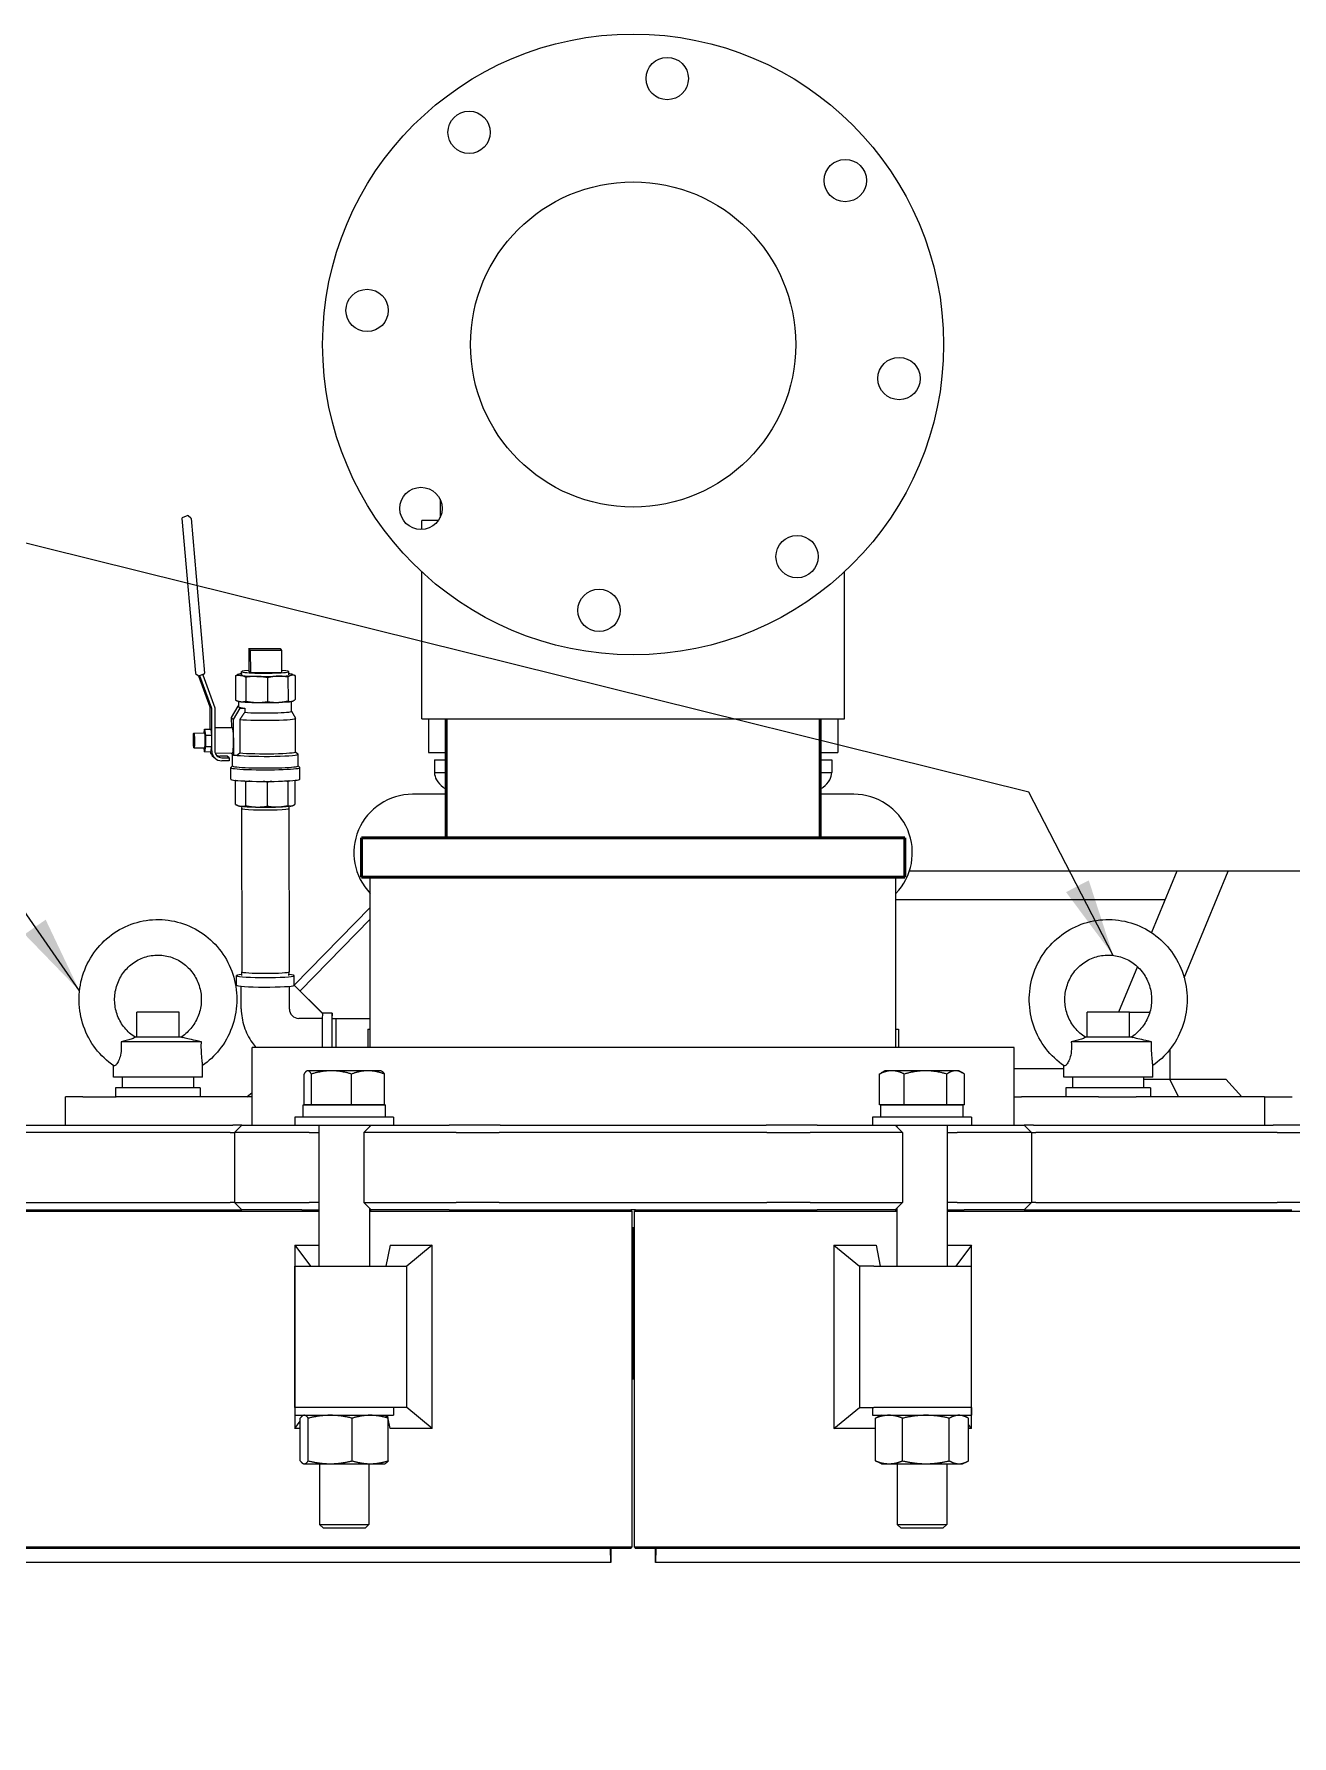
# Model space of a CAD drawing. Header units: inches. Extents: x 17 to 469, y 7 to 301.
# Drawn here: x 227.66 to 249.94, y 112.44 to 142.59 of the extents above; entities that cross this region are included whole.
import ezdxf

# ---------------------------------------------------------------- set-up
doc = ezdxf.new("R2010")
doc.units = ezdxf.units.IN
doc.header["$LTSCALE"] = 14
doc.header["$MEASUREMENT"] = 0
doc.layers.add('Symbol (ANSI)', color=7, linetype='Continuous', lineweight=25)
doc.layers.add('Visible (ANSI)', color=7, linetype='Continuous', lineweight=50)
doc.styles.add('MEMCOR Medium', font='arial.ttf')
doc.dimstyles.new('Default (ANSI)$7', dxfattribs={"dimscale": 14, "dimtxt": 0.15, "dimasz": 0.098425, "dimexe": 0.125, "dimexo": 0.0625, "dimgap": 0.031496, "dimtad": 0, "dimtih": 1, "dimtoh": 1, "dimdec": 4, "dimrnd": 1e-08, "dimzin": 3, "dimdsep": 46, "dimlunit": 5, "dimtxsty": 'MEMCOR Medium', "dimcen": 0.09, "dimdle": 0.393701, "dimclrd": 256, "dimclre": 256, "dimclrt": 256, "dimadec": 0, "dimazin": 1, "dimtfac": 0.8, "dimtofl": 0, "dimtmove": 0, "dimatfit": 3, "dimfxl": 1, "dimfrac": 1, "dimtolj": 1, "dimtzin": 4, "dimlwd": -1, "dimlwe": -1, "dimarcsym": 0})

msp = doc.modelspace()

# ---------------------------------------------------------------- linework, layer by layer
at = {"layer": 'Visible (ANSI)', "linetype": 'Continuous', "lineweight": 18}
for p, q in [((234.851274, 134.348506), (234.851274, 134.022962)), ((230.279626, 134.005547), (230.520695, 131.265986)), ((230.37479, 134.05716), (230.293179, 134.026959)), ((230.395136, 134.053838), (230.432932, 134.023389)), ((230.440633, 134.008959), (230.681702, 131.269399)), ((234.821889, 133.972461), (234.527274, 133.972461)), ((234.527274, 133.810989), (234.527274, 133.972461)), ((234.527274, 130.460461), (234.527274, 133.061973)), ((242.016274, 130.460461), (242.016274, 133.061973)), ((231.467048, 131.703561), (232.017716, 131.705387)), ((231.490838, 131.668399), (231.467048, 131.703561)), ((231.467048, 131.703561), (231.467268, 131.310665)), ((232.041505, 131.670225), (231.490838, 131.668399)), ((231.490838, 131.668399), (231.491058, 131.275503)), ((232.017716, 131.705387), (232.041505, 131.670225)), ((232.041505, 131.670225), (232.041725, 131.277329)), ((230.566192, 131.221108), (230.528396, 131.251557)), ((230.571962, 131.217817), (230.771276, 130.671569)), ((230.668149, 131.247986), (230.586538, 131.217786)), ((230.807011, 130.642781), (230.595935, 131.221263)), ((230.646811, 131.24009), (230.861158, 130.652644)), ((231.225822, 131.218239), (231.22606, 130.792762)), ((231.269162, 131.244022), (231.261552, 131.240509)), ((231.337567, 131.239711), (231.335846, 131.293709)), ((231.410303, 131.195245), (231.41054, 130.769767)), ((231.491058, 131.275503), (231.467268, 131.310665)), ((232.041725, 131.277329), (231.491058, 131.275503)), ((231.796431, 131.18746), (231.796669, 130.761982)), ((232.158018, 131.199445), (232.158256, 130.773968)), ((232.171486, 131.240176), (232.173147, 131.294177)), ((232.239886, 131.244564), (232.26829, 131.231491)), ((232.283252, 131.22418), (232.28349, 130.798702)), ((230.807011, 130.642781), (230.771276, 130.671569)), ((230.771276, 130.671569), (230.771497, 130.277348)), ((230.80743, 129.892395), (230.807011, 130.642781)), ((230.861158, 130.652644), (230.861487, 130.062851)), ((231.270253, 130.681103), (231.154354, 130.479296)), ((231.19545, 130.446189), (231.311349, 130.647997)), ((231.269426, 130.772377), (231.241022, 130.785451)), ((231.289339, 130.68121), (231.270253, 130.681103)), ((231.270253, 130.681103), (231.290801, 130.66455)), ((231.289347, 130.666897), (231.289291, 130.766911)), ((231.290801, 130.66455), (231.311349, 130.647997)), ((231.311349, 130.647997), (231.390566, 130.648442)), ((231.390566, 130.648442), (231.390608, 130.573009)), ((232.220388, 130.591984), (232.22029, 130.767431)), ((232.220388, 130.592533), (232.292825, 130.467572)), ((232.240149, 130.772919), (232.247759, 130.776432)), ((230.670298, 130.206773), (230.681053, 130.27684)), ((230.681053, 130.27684), (230.789356, 130.277448)), ((230.681053, 130.27684), (230.694853, 130.165514)), ((230.789356, 130.277448), (230.803156, 130.166122)), ((230.861353, 130.303548), (231.173846, 130.305304)), ((231.154354, 130.479296), (231.154452, 130.305195)), ((231.154354, 130.479296), (231.19545, 130.446189)), ((231.195805, 129.81014), (231.19545, 130.446189)), ((231.30578, 130.446809), (231.306111, 129.854312)), ((232.293524, 129.873804), (232.293193, 130.466302)), ((234.527274, 130.460461), (242.016274, 130.460461)), ((234.646774, 130.460461), (234.646774, 129.859212)), ((241.896774, 130.460461), (241.896774, 129.859212)), ((230.490901, 130.205766), (230.680431, 130.20683)), ((230.694965, 129.965006), (230.681277, 129.875825)), ((230.694853, 130.165514), (230.803156, 130.166122)), ((230.694853, 130.165514), (230.694965, 129.965006)), ((230.694965, 129.965006), (230.803268, 129.965615)), ((230.803268, 129.965615), (230.793725, 129.903437)), ((230.803156, 130.166122), (230.803268, 129.965615)), ((230.861487, 130.062851), (230.861582, 129.892699)), ((230.492367, 129.94477), (230.681898, 129.945834)), ((230.681277, 129.875825), (230.672605, 129.945782)), ((230.681277, 129.875825), (230.792171, 129.876448)), ((230.837959, 129.782543), (230.873694, 129.753755)), ((230.868723, 129.851183), (231.176387, 129.852911)), ((231.082648, 129.798185), (230.950526, 129.797443)), ((230.986261, 129.768655), (231.118383, 129.769397)), ((231.118413, 129.715186), (230.986292, 129.714444)), ((231.118383, 129.769397), (231.082648, 129.798185)), ((231.118383, 129.769397), (231.118413, 129.715186)), ((231.154704, 129.852789), (231.15471, 129.843246)), ((231.175257, 129.826693), (231.15471, 129.843246)), ((231.173554, 129.623826), (231.17344, 129.828157)), ((231.195805, 129.81014), (231.175257, 129.826693)), ((231.256997, 129.810484), (231.195805, 129.81014)), ((232.293523, 129.874906), (232.335994, 129.832655)), ((232.337304, 129.624476), (232.337189, 129.830277)), ((234.646774, 129.859212), (234.959274, 129.859212)), ((234.751774, 129.734212), (234.959274, 129.734212)), ((234.751774, 129.734212), (234.751774, 129.506014)), ((241.584274, 129.859212), (241.896774, 129.859212)), ((241.584274, 129.734212), (241.791774, 129.734212)), ((241.791774, 129.734212), (241.791774, 129.506014)), ((231.143061, 129.387445), (231.142946, 129.593246)), ((231.173553, 129.625017), (231.144201, 129.595751)), ((231.227094, 128.940552), (231.226857, 129.36603)), ((232.284524, 128.946493), (232.284289, 129.368331)), ((232.337303, 129.625667), (232.366689, 129.596434)), ((232.368061, 129.38813), (232.367946, 129.593931)), ((234.751774, 129.506014), (234.959274, 129.506014)), ((241.584274, 129.506014), (241.791774, 129.506014)), ((231.411575, 128.917558), (231.411337, 129.343035)), ((231.797703, 128.909773), (231.797466, 129.33525)), ((232.159291, 128.921758), (232.159053, 129.347236)), ((234.959274, 129.120844), (234.361774, 129.120844)), ((242.181774, 129.120844), (241.584274, 129.120844)), ((231.27046, 128.920168), (231.242056, 128.933241)), ((231.337198, 128.870502), (231.338815, 125.975639)), ((231.338354, 128.908115), (231.337199, 128.870555)), ((232.173303, 128.908581), (232.174501, 128.871023)), ((232.174501, 128.870969), (232.176118, 125.976106)), ((232.241184, 128.92071), (232.248794, 128.924223)), ((242.928024, 127.634211), (233.615524, 127.634211)), ((233.615524, 124.634211), (233.615524, 127.634211)), ((242.928024, 124.634211), (242.928024, 127.634211)), ((247.903536, 127.759211), (243.166142, 127.759211)), ((247.903536, 127.759211), (247.45358, 126.67126)), ((248.814003, 127.759211), (247.903536, 127.759211)), ((248.033265, 125.871461), (248.814003, 127.759211)), ((257.371999, 127.759211), (248.814003, 127.759211)), ((242.928024, 127.259211), (247.696746, 127.259211)), ((233.615524, 127.113136), (232.270354, 125.740067)), ((232.371794, 125.638886), (233.615524, 126.908412)), ((247.204244, 126.06839), (246.869583, 125.259211)), ((231.245002, 125.737098), (231.244907, 125.907615)), ((231.340983, 125.907616), (231.338816, 125.975585)), ((232.174027, 125.908081), (232.176118, 125.976053)), ((232.270198, 125.73769), (232.270103, 125.908188)), ((232.76989, 125.24181), (232.270197, 125.740223)), ((231.330669, 125.318318), (231.330445, 125.719046)), ((232.182822, 125.316042), (232.182597, 125.719314)), ((232.268322, 125.734869), (232.268321, 125.73638)), ((232.268321, 125.73638), (232.769247, 125.236737)), ((230.229674, 125.259211), (229.479674, 125.259211)), ((229.479674, 124.816216), (229.479674, 125.259211)), ((230.229674, 124.816216), (230.229674, 125.259211)), ((232.765821, 125.151175), (232.348112, 125.151175)), ((232.769247, 125.236737), (232.767733, 125.236737)), ((232.939221, 125.24181), (232.769408, 125.24181)), ((232.93922, 125.145735), (233.007327, 125.147863)), ((233.007328, 125.147863), (233.615524, 125.147863)), ((247.063372, 125.259211), (246.313372, 125.259211)), ((246.313372, 124.816216), (246.313372, 125.259211)), ((247.063372, 125.259211), (247.423961, 125.259211)), ((247.063372, 124.816216), (247.063372, 125.259211)), ((233.570846, 124.959211), (233.615524, 124.959211)), ((233.570846, 124.959211), (233.570846, 124.634211)), ((242.928024, 124.959211), (242.972701, 124.959211)), ((242.972701, 124.959211), (242.972701, 124.634211)), ((230.62398, 124.737133), (229.201113, 124.737133)), ((230.270017, 124.816216), (229.449649, 124.816216)), ((230.270017, 124.816216), (230.290932, 124.811771)), ((245.021774, 124.634211), (231.521774, 124.634211)), ((231.521774, 123.259211), (231.521774, 124.634211)), ((245.021774, 123.259211), (245.021774, 124.634211)), ((247.457679, 124.737133), (246.034812, 124.737133)), ((247.103715, 124.816216), (246.283348, 124.816216)), ((247.103715, 124.816216), (247.12463, 124.811771)), ((247.78005, 124.599972), (247.78005, 124.071711)), ((229.067272, 124.107211), (229.067272, 124.314097)), ((230.642075, 124.107211), (230.642075, 124.341504)), ((245.90097, 124.259211), (245.021774, 124.259211)), ((245.90097, 124.107211), (245.90097, 124.314097)), ((247.475773, 124.107211), (247.475773, 124.341504)), ((230.642075, 124.107211), (229.067272, 124.107211)), ((229.229198, 123.919211), (229.229198, 124.107211)), ((230.487174, 123.919211), (230.487174, 124.107211)), ((232.443085, 123.61884), (232.443085, 124.164249)), ((232.498232, 124.22284), (232.488405, 124.217167)), ((232.507913, 124.22284), (232.498232, 124.22284)), ((232.928315, 124.22284), (232.507913, 124.22284)), ((232.572741, 123.61884), (232.572741, 124.164249)), ((233.574633, 124.22284), (232.928315, 124.22284)), ((233.283888, 123.61884), (233.283888, 124.164249)), ((233.810232, 124.22284), (233.574633, 124.22284)), ((233.810232, 124.22284), (233.820058, 124.217167)), ((233.865379, 123.61884), (233.865379, 124.164249)), ((242.635409, 123.61884), (242.635409, 124.164249)), ((242.733316, 124.22284), (242.668806, 124.185596)), ((242.855722, 124.22284), (242.733316, 124.22284)), ((243.452988, 124.22284), (242.855722, 124.22284)), ((243.076035, 123.61884), (243.076035, 124.164249)), ((243.986582, 124.22284), (243.452988, 124.22284)), ((243.829942, 123.61884), (243.829942, 124.164249)), ((244.045316, 124.22284), (243.986582, 124.22284)), ((244.045316, 124.22284), (244.109825, 124.185596)), ((244.143222, 123.61884), (244.143222, 124.164249)), ((247.475773, 124.107211), (245.90097, 124.107211)), ((246.062896, 123.919211), (246.062896, 124.107211)), ((247.320872, 123.919211), (247.320872, 124.107211)), ((247.320872, 124.071711), (247.78005, 124.071711)), ((247.78005, 124.071711), (248.772645, 124.071711)), ((247.935327, 123.759211), (247.78005, 124.071711)), ((249.057166, 123.759211), (248.772645, 124.071711)), ((228.212119, 123.759211), (228.222279, 123.759211)), ((228.212119, 123.759211), (228.212119, 123.259211)), ((228.523126, 123.759211), (228.222279, 123.759211)), ((228.523126, 123.759211), (229.113249, 123.759211)), ((230.604674, 123.919211), (229.104674, 123.919211)), ((229.104674, 123.919211), (229.104674, 123.759211)), ((231.521774, 123.759211), (229.113249, 123.759211)), ((230.604674, 123.919211), (230.604674, 123.759211)), ((231.430443, 123.759211), (231.521774, 123.836594)), ((245.021774, 123.759211), (245.153074, 123.759211)), ((246.518775, 123.759211), (245.153074, 123.759211)), ((247.438372, 123.919211), (245.938372, 123.919211)), ((245.938372, 123.919211), (245.938372, 123.759211)), ((246.518775, 123.759211), (247.180799, 123.759211)), ((249.455496, 123.759211), (247.180799, 123.759211)), ((247.438372, 123.919211), (247.438372, 123.759211)), ((249.455496, 123.759211), (249.946182, 123.759211)), ((249.455496, 123.759211), (249.455496, 123.259211)), ((234.029232, 123.399836), (232.279232, 123.399836)), ((232.279232, 123.399836), (232.279232, 123.259211)), ((232.424732, 123.618836), (233.883732, 123.618836)), ((232.424732, 123.399836), (232.424732, 123.618836)), ((232.507913, 123.61884), (232.443085, 123.61884)), ((232.498232, 123.61884), (232.498232, 123.618836)), ((232.572741, 123.61884), (232.507913, 123.61884)), ((232.928315, 123.61884), (232.572741, 123.61884)), ((233.283888, 123.61884), (232.928315, 123.61884)), ((233.574633, 123.61884), (233.283888, 123.61884)), ((233.865379, 123.61884), (233.574633, 123.61884)), ((233.810232, 123.61884), (233.810232, 123.618836)), ((233.883732, 123.399836), (233.883732, 123.618836)), ((234.029232, 123.399836), (234.029232, 123.259211)), ((244.264316, 123.399836), (242.514316, 123.399836)), ((242.514316, 123.399836), (242.514316, 123.259211)), ((242.855722, 123.61884), (242.635409, 123.61884)), ((242.659816, 123.618836), (244.118816, 123.618836)), ((242.659816, 123.399836), (242.659816, 123.618836)), ((242.733316, 123.61884), (242.733316, 123.618836)), ((243.076035, 123.61884), (242.855722, 123.61884)), ((243.452988, 123.61884), (243.076035, 123.61884)), ((243.829942, 123.61884), (243.452988, 123.61884)), ((243.986582, 123.61884), (243.829942, 123.61884)), ((244.143222, 123.61884), (243.986582, 123.61884)), ((244.045316, 123.61884), (244.045316, 123.618836)), ((244.118816, 123.399836), (244.118816, 123.618836)), ((244.264316, 123.399836), (244.264316, 123.259211)), ((231.136637, 123.129211), (226.863732, 123.129211)), ((226.93271, 123.259211), (231.17978, 123.259211)), ((231.136637, 123.129211), (231.212659, 123.129211)), ((231.342659, 123.259211), (231.17978, 123.259211)), ((231.342659, 123.259211), (231.212659, 123.129211)), ((231.947722, 123.129211), (231.212659, 123.129211)), ((231.212659, 123.129211), (231.212659, 121.889211)), ((231.342659, 123.259211), (231.982164, 123.259211)), ((232.223942, 123.129211), (231.947722, 123.129211)), ((231.982164, 123.259211), (232.25688, 123.259211)), ((232.531015, 123.129211), (232.223942, 123.129211)), ((232.25688, 123.259211), (232.404275, 123.259211)), ((232.404906, 123.259211), (232.404275, 123.259211)), ((232.404906, 123.259211), (233.629675, 123.259211)), ((232.531015, 123.129211), (232.706732, 123.129211)), ((232.706732, 123.259211), (232.706732, 120.759211)), ((233.629675, 123.259211), (233.499675, 123.129211)), ((233.701812, 123.129211), (233.499675, 123.129211)), ((233.499675, 123.129211), (233.499675, 121.889211)), ((233.601732, 123.259211), (233.601732, 123.231268)), ((233.629675, 123.259211), (233.726701, 123.259211)), ((233.982836, 123.129211), (233.701812, 123.129211)), ((233.726701, 123.259211), (234.006194, 123.259211)), ((235.137443, 123.129211), (233.982836, 123.129211)), ((234.006194, 123.259211), (235.010702, 123.259211)), ((235.231139, 123.259211), (235.010702, 123.259211)), ((235.137443, 123.129211), (235.35788, 123.129211)), ((235.914828, 123.259211), (235.231139, 123.259211)), ((235.35788, 123.129211), (235.90049, 123.129211)), ((240.643057, 123.129211), (235.90049, 123.129211)), ((235.914828, 123.259211), (240.628719, 123.259211)), ((241.312408, 123.259211), (240.628719, 123.259211)), ((240.643057, 123.129211), (241.185667, 123.129211)), ((241.185667, 123.129211), (241.406104, 123.129211)), ((241.532845, 123.259211), (241.312408, 123.259211)), ((242.560711, 123.129211), (241.406104, 123.129211)), ((241.532845, 123.259211), (242.537353, 123.259211)), ((242.537353, 123.259211), (242.816846, 123.259211)), ((242.841735, 123.129211), (242.560711, 123.129211)), ((242.816846, 123.259211), (242.913872, 123.259211)), ((243.043872, 123.129211), (242.841735, 123.129211)), ((242.913872, 123.259211), (243.043872, 123.129211)), ((242.913872, 123.259211), (244.138641, 123.259211)), ((242.941816, 123.259211), (242.941816, 123.231268)), ((243.043872, 123.129211), (243.043872, 121.889211)), ((243.836816, 123.259211), (243.836816, 120.759211)), ((243.836816, 123.129211), (244.012532, 123.129211)), ((244.319605, 123.129211), (244.012532, 123.129211)), ((244.139272, 123.259211), (244.138641, 123.259211)), ((244.139272, 123.259211), (244.286668, 123.259211)), ((244.286668, 123.259211), (244.561383, 123.259211)), ((244.595825, 123.129211), (244.319605, 123.129211)), ((244.561383, 123.259211), (245.200888, 123.259211)), ((245.330888, 123.129211), (244.595825, 123.129211)), ((245.363767, 123.259211), (245.200888, 123.259211)), ((245.200888, 123.259211), (245.330888, 123.129211)), ((245.330888, 123.129211), (245.330888, 121.889211)), ((245.330888, 123.129211), (245.40691, 123.129211)), ((245.363767, 123.259211), (249.610837, 123.259211)), ((249.679816, 123.129211), (245.40691, 123.129211)), ((250.437673, 123.259211), (249.610837, 123.259211)), ((249.679816, 123.129211), (250.336035, 123.129211)), ((226.863732, 121.889211), (231.136637, 121.889211)), ((231.212659, 121.889211), (231.136637, 121.889211)), ((231.212659, 121.889211), (231.947722, 121.889211)), ((231.342659, 121.759211), (231.212659, 121.889211)), ((231.947722, 121.889211), (232.223942, 121.889211)), ((232.223942, 121.889211), (232.531015, 121.889211)), ((232.706732, 121.889211), (232.531015, 121.889211)), ((233.499675, 121.889211), (233.701812, 121.889211)), ((233.629675, 121.759211), (233.499675, 121.889211)), ((233.701812, 121.889211), (233.982836, 121.889211)), ((233.982836, 121.889211), (235.137443, 121.889211)), ((235.35788, 121.889211), (235.137443, 121.889211)), ((235.90049, 121.889211), (235.35788, 121.889211)), ((235.90049, 121.889211), (240.643057, 121.889211)), ((241.185667, 121.889211), (240.643057, 121.889211)), ((241.406104, 121.889211), (241.185667, 121.889211)), ((241.406104, 121.889211), (242.560711, 121.889211)), ((242.560711, 121.889211), (242.841735, 121.889211)), ((242.841735, 121.889211), (243.043872, 121.889211)), ((242.913872, 121.759211), (243.043872, 121.889211)), ((244.012532, 121.889211), (243.836816, 121.889211)), ((244.012532, 121.889211), (244.319605, 121.889211)), ((244.319605, 121.889211), (244.595825, 121.889211)), ((244.595825, 121.889211), (245.330888, 121.889211)), ((245.200888, 121.759211), (245.330888, 121.889211)), ((245.40691, 121.889211), (245.330888, 121.889211)), ((245.40691, 121.889211), (249.679816, 121.889211)), ((250.336035, 121.889211), (249.679816, 121.889211)), ((232.706732, 121.727961), (224.38024, 121.727961)), ((226.600296, 121.759211), (231.342659, 121.759211)), ((231.982164, 121.759211), (231.342659, 121.759211)), ((232.25688, 121.759211), (231.982164, 121.759211)), ((232.404275, 121.759211), (232.25688, 121.759211)), ((232.404275, 121.759211), (232.706732, 121.759211)), ((233.601732, 121.787155), (233.601732, 120.759211)), ((233.601732, 121.759211), (233.629675, 121.759211)), ((238.253012, 121.727961), (233.601732, 121.727961)), ((233.726701, 121.759211), (233.629675, 121.759211)), ((234.006194, 121.759211), (233.726701, 121.759211)), ((235.010702, 121.759211), (234.006194, 121.759211)), ((235.010702, 121.759211), (235.231139, 121.759211)), ((235.231139, 121.759211), (235.573681, 121.759211)), ((235.573681, 121.759211), (238.228532, 121.759211)), ((238.315015, 121.759211), (238.228532, 121.759211)), ((238.253012, 115.790461), (238.253012, 121.727961)), ((242.941816, 121.727961), (238.290535, 121.727961)), ((238.290535, 121.727961), (238.290535, 115.790461)), ((238.315015, 121.759211), (240.969866, 121.759211)), ((240.969866, 121.759211), (241.312408, 121.759211)), ((241.312408, 121.759211), (241.532845, 121.759211)), ((242.537353, 121.759211), (241.532845, 121.759211)), ((242.816846, 121.759211), (242.537353, 121.759211)), ((242.913872, 121.759211), (242.816846, 121.759211)), ((242.913872, 121.759211), (242.941816, 121.759211)), ((242.941816, 121.787155), (242.941816, 120.759211)), ((243.836816, 121.759211), (244.139272, 121.759211)), ((252.163307, 121.727961), (243.836816, 121.727961)), ((244.286668, 121.759211), (244.139272, 121.759211)), ((244.561383, 121.759211), (244.286668, 121.759211)), ((245.200888, 121.759211), (244.561383, 121.759211)), ((245.200888, 121.759211), (249.943251, 121.759211)), ((238.253012, 121.444211), (238.290535, 121.444211)), ((238.271739, 118.759211), (238.271739, 121.444211)), ((238.271774, 118.759211), (238.271774, 121.444211)), ((232.277465, 121.134003), (232.277465, 117.88442)), ((232.277465, 121.134003), (232.706732, 121.134003)), ((232.277465, 121.134003), (232.555258, 120.759211)), ((233.968192, 121.134003), (233.89316, 120.759211)), ((233.968192, 121.134003), (234.714379, 121.134003)), ((234.714379, 121.134003), (234.261382, 120.759211)), ((234.714379, 117.88442), (234.714379, 121.134003)), ((241.829168, 121.134003), (241.829168, 117.88442)), ((241.829168, 121.134003), (242.575355, 121.134003)), ((241.829168, 121.134003), (242.282165, 120.759211)), ((242.575355, 121.134003), (242.650387, 120.759211)), ((243.836816, 121.134003), (244.266082, 121.134003)), ((244.266082, 121.134003), (243.988289, 120.759211)), ((244.266082, 117.88442), (244.266082, 121.134003)), ((232.279232, 120.759211), (234.007294, 120.759211)), ((232.279232, 118.259211), (232.279232, 120.759211)), ((234.007294, 120.759211), (234.261382, 120.759211)), ((234.261382, 118.259211), (234.261382, 120.759211)), ((242.536254, 120.759211), (242.282165, 120.759211)), ((242.282165, 120.759211), (242.282165, 118.259211)), ((242.536254, 120.759211), (244.264316, 120.759211)), ((244.264316, 118.259211), (244.264316, 120.759211)), ((238.290535, 118.759211), (238.253012, 118.759211)), ((234.007294, 118.259211), (232.279232, 118.259211)), ((234.007294, 118.259211), (232.279232, 118.259211)), ((232.279232, 118.259211), (232.279232, 118.118586)), ((234.261382, 118.259211), (234.007294, 118.259211)), ((234.029232, 118.259211), (234.029232, 118.118586)), ((234.714379, 117.88442), (234.261382, 118.259211)), ((241.829168, 117.88442), (242.282165, 118.259211)), ((242.282165, 118.259211), (242.536254, 118.259211)), ((242.514316, 118.259211), (242.514316, 118.118586)), ((244.264316, 118.259211), (242.536254, 118.259211)), ((244.264316, 118.259211), (242.536254, 118.259211)), ((244.264316, 118.259211), (244.264316, 118.118586)), ((232.277465, 117.88442), (232.374788, 118.015726)), ((232.279232, 118.118586), (234.029232, 118.118586)), ((232.374788, 117.311454), (232.374788, 118.066719)), ((232.435232, 118.118586), (232.424462, 118.113564)), ((232.516897, 117.311454), (232.516897, 118.066719)), ((233.29634, 117.311454), (233.29634, 118.066719)), ((233.873232, 118.118586), (233.884002, 118.113564)), ((233.930969, 118.070351), (233.921313, 118.118586)), ((233.933675, 117.311454), (233.933675, 118.066719)), ((233.968192, 117.88442), (233.933675, 118.056837)), ((242.514316, 118.118586), (244.264316, 118.118586)), ((242.563006, 117.311454), (242.563006, 118.066719)), ((242.670316, 118.118586), (242.599611, 118.085616)), ((242.617284, 118.093857), (242.622234, 118.118586)), ((243.045948, 117.311454), (243.045948, 118.066719)), ((243.872258, 117.311454), (243.872258, 118.066719)), ((244.108316, 118.118586), (244.17902, 118.085616)), ((244.215625, 117.311454), (244.215625, 118.066719)), ((244.266082, 117.88442), (244.215625, 117.952495)), ((232.374788, 117.88442), (232.277465, 117.88442)), ((234.714379, 117.88442), (233.968192, 117.88442)), ((242.563006, 117.88442), (241.829168, 117.88442)), ((244.266082, 117.88442), (244.215625, 117.88442)), ((232.435232, 117.259586), (232.424462, 117.264609)), ((232.435232, 117.259586), (232.445843, 117.259586)), ((232.445843, 117.259586), (232.906618, 117.259586)), ((232.716732, 117.259586), (232.716732, 116.184951)), ((232.906618, 117.259586), (233.615007, 117.259586)), ((233.591732, 117.259586), (233.591732, 116.184951)), ((233.615007, 117.259586), (233.873232, 117.259586)), ((233.873232, 117.259586), (233.884002, 117.264609)), ((242.670316, 117.259586), (242.599611, 117.292556)), ((242.670316, 117.259586), (242.804477, 117.259586)), ((242.804477, 117.259586), (243.459103, 117.259586)), ((242.951816, 117.259586), (242.951816, 116.184951)), ((243.459103, 117.259586), (244.043941, 117.259586)), ((243.826816, 117.259586), (243.826816, 116.184951)), ((244.043941, 117.259586), (244.108316, 117.259586)), ((244.108316, 117.259586), (244.17902, 117.292556)), ((232.716732, 116.184951), (233.591732, 116.184951)), ((232.784893, 116.118836), (232.716732, 116.184951)), ((233.52357, 116.118836), (232.784893, 116.118836)), ((233.52357, 116.118836), (233.591732, 116.184951)), ((242.951816, 116.184951), (243.826816, 116.184951)), ((243.019977, 116.118836), (242.951816, 116.184951)), ((243.758654, 116.118836), (243.019977, 116.118836)), ((243.758654, 116.118836), (243.826816, 116.184951)), ((216.772934, 115.790461), (238.253012, 115.790461)), ((238.290535, 115.790461), (259.770613, 115.790461)), ((238.228532, 115.759211), (216.804184, 115.759211)), ((237.875893, 115.509211), (217.521312, 115.509211)), ((237.875893, 115.509211), (237.871123, 115.759211)), ((237.875893, 115.759211), (237.875893, 115.509211)), ((259.739363, 115.759211), (238.315015, 115.759211)), ((238.672424, 115.759211), (238.667654, 115.509211)), ((238.667654, 115.509211), (238.667654, 115.759211)), ((259.022235, 115.509211), (238.667654, 115.509211))]:
    msp.add_line(p, q, dxfattribs=at)
at = {"layer": 'Visible (ANSI)'}
for p, q in [((234.959274, 130.460461), (234.959274, 128.350461)), ((241.584274, 130.460461), (241.584274, 128.350461)), ((243.084274, 128.350461), (233.459274, 128.350461)), ((233.459274, 127.650461), (233.459274, 128.350461)), ((243.084274, 127.650461), (243.084274, 128.350461)), ((243.084274, 127.650461), (233.459274, 127.650461)), ((233.959274, 127.634211), (233.959274, 127.650461)), ((242.584274, 127.634211), (242.584274, 127.650461))]:
    msp.add_line(p, q, dxfattribs=at)
at = {"layer": 'Visible (ANSI)', "linetype": 'Continuous', "lineweight": 18}
for centre, radius in [((238.271774, 137.090461), 5.5), ((238.875363, 141.801956), 0.375), ((235.367046, 140.848793), 0.375), ((242.030105, 139.995189), 0.375), ((238.271774, 137.090461), 2.8805), ((233.560279, 137.694051), 0.375), ((242.983268, 136.486872), 0.375), ((234.513442, 134.185734), 0.375), ((241.176501, 133.33213), 0.375), ((237.668184, 132.378967), 0.375)]:
    msp.add_circle(centre, radius, dxfattribs=at)
for centre, radius, start, end in [((230.300426, 134.007377), 0.02088, 110.3074223, 185.0288218), ((230.382036, 134.037578), 0.02088, 51.1451734, 110.3074223), ((230.419833, 134.007129), 0.02088, 5.0288218, 51.1451734), ((230.541495, 131.267817), 0.02088, 185.0288218, 231.1451734), ((230.579291, 131.237368), 0.02088, 231.1451734, 290.3074223), ((230.660902, 131.267569), 0.02088, 290.3074223, 5.0288218), ((235.040286, 129.521212), 0.288913, 183.0153263, 209.3417204), ((235.153907, 129.585081), 0.419254, 209.3417204, 233.6149039), ((241.38964, 129.585081), 0.419254, 306.3850961, 330.6582796), ((241.503261, 129.521212), 0.288913, 330.6582796, 356.9846737), ((234.361774, 128.084212), 1.036632, 90, 223.9555048), ((235.228098, 129.685767), 0.544322, 233.6149039, 240.4047141), ((241.315449, 129.685767), 0.544322, 299.5952859, 306.3850961), ((242.181774, 128.084212), 1.036632, 316.0444952, 90)]:
    msp.add_arc(centre, radius, start, end, dxfattribs=at)
for centre, major_axis, ratio, start_param, end_param in [((231.754526, 131.239997), (-0.49, -0.000274), 0.063877424, 5.96952264, 6.754920803), ((231.754526, 131.239997), (-0.49, -0.000274), 0.063877424, 5.732161641, 5.96952264), ((231.754496, 131.293997), (-0.418652, -0.000234), 0.063877424, 5.46844588, 10.239517388), ((231.754526, 131.239997), (0.49, 0.000274), 0.063877424, 3.61332815, 4.398726313), ((231.754526, 131.239997), (0.49, 0.000274), 0.063877424, 4.398726313, 5.184124477), ((231.754526, 131.239997), (0.49, 0.000274), 0.063877424, 5.184124477, 5.96952264), ((231.754526, 131.239997), (-0.49, -0.000274), 0.063877424, 3.61332815, 3.69261632), ((231.754526, 131.239997), (0.49, 0.000274), 0.063877424, 5.96952264, 6.754920803), ((231.754785, 130.776944), (-0.49, -0.000274), 0.063877424, 0.137700665, 0.471735496), ((231.754846, 130.667157), (-0.4655, -0.00026), 0.063877424, 0, 0.079036415), ((231.754846, 130.667157), (-0.4655, -0.00026), 0.063877424, 0.079036415, 0.671996786), ((231.754785, 130.776944), (-0.49, -0.000274), 0.063877424, 0.471735496, 1.25713366), ((231.754889, 130.591724), (0.4655, 0.00026), 0.063877424, 3.81358944, 6.283185307), ((231.754785, 130.776944), (-0.49, -0.000274), 0.063877424, 1.25713366, 2.042531823), ((231.754785, 130.776944), (0.49, 0.000274), 0.063877424, 5.184124477, 5.96952264), ((231.754785, 130.776944), (0.49, 0.000274), 0.063877424, 5.96952264, 6.145484642), ((231.175116, 130.079107), (0.001271, -0.226196), 0.078792909, 0, 3.141592654), ((231.754959, 130.466001), (0.538234, 0.000301), 0.063877424, 3.72505216, 6.320148843), ((230.681165, 130.076332), (-0.000733, 0.130498), 0.078792909, 3.141592654, 6.283185307), ((230.950457, 129.922187), (-0.112497, -0.139644), 0.994842375, 5.64694304, 6.283185307), ((230.972486, 129.904441), (-0.169092, -0.076103), 0.82691528, 5.791057542, 5.961509493), ((230.986192, 129.893399), (-0.112497, -0.139644), 0.994842375, 5.393620441, 6.964416768), ((230.986192, 129.893399), (-0.078419, -0.097342), 0.994842375, 5.393620441, 6.964416768), ((230.950457, 129.922187), (-0.078419, -0.097342), 0.994842375, 0.1855679, 0.681231461), ((231.755314, 129.829952), (0.581875, 0.000325), 0.063877424, 3.684099124, 6.34723724), ((231.75529, 129.873504), (0.538234, 0.000301), 0.063877424, 3.72505216, 6.283185307), ((231.755446, 129.593589), (-0.6125, -0.000342), 0.063877424, 6.219133374, 9.488829894), ((231.755561, 129.387787), (-0.6125, -0.000342), 0.063877424, 0, 3.141592654), ((231.755429, 129.624151), (-0.581875, -0.000325), 0.063877424, 0, 3.141592654), ((231.75582, 128.924735), (-0.49, -0.000274), 0.063877424, 0.137700665, 0.471735496), ((231.75582, 128.924735), (-0.49, -0.000274), 0.063877424, 0.471735496, 1.25713366), ((231.75585, 128.870735), (0.418652, 0.000234), 0.063877424, 3.139592398, 6.285185563), ((231.75582, 128.924735), (-0.49, -0.000274), 0.063877424, 1.25713366, 2.042531823), ((231.75582, 128.924735), (0.49, 0.000274), 0.063877424, 5.184124477, 5.96952264), ((231.75582, 128.924735), (0.49, 0.000274), 0.063877424, 5.96952264, 6.145484642), ((231.757505, 125.907902), (-0.512598, -0.000286), 0.063877424, 5.6629406, 10.045022668), ((231.757467, 125.975873), (0.418652, 0.000234), 0.063877424, 3.141592654, 6.283185307), ((231.7576, 125.737384), (-0.512598, -0.000286), 0.063877424, 0, 3.05596752), ((231.757314, 126.248936), (-0.512546, 0.51226), 0.036329642, 3.092301463, 3.177926597), ((232.34802, 125.316042), (-0.16369, 0.022316), 0.997919597, 0.135773269, 1.706569596), ((232.768361, 124.729211), (0, 0.512598), 0.008726535, 0.14080401, 1.757204262), ((233.28094, 124.729211), (0.512546, -0.51226), 0.036329642, 3.10525871, 3.246062721), ((232.939221, 124.729211), (0, 0.512598), 0.008726535, 5.661213059, 8.040389569), ((233.007328, 124.729211), (0, 0.418652), 0.008726535, 0, 1.799709321)]:
    msp.add_ellipse(centre, major_axis=major_axis, ratio=ratio, start_param=start_param, end_param=end_param, dxfattribs=at)
msp.add_ellipse((230.491634, 130.075268), major_axis=(-0.000733, 0.130498), ratio=0.078792909, dxfattribs=at)
for points, weights in [([(231.225822, 131.218239), (231.244254, 131.232523), (231.261552, 131.240509)], [1.07162109099, 1.06288726491, 1.04083918758]), ([(231.318052, 131.225529), (231.273756, 131.23105), (231.225822, 131.218239)], [1, 1.0562990584, 1.07162109099]), ([(231.410303, 131.195245), (231.362347, 131.220008), (231.318052, 131.225529)], [1.07162109099, 1.0562990584, 1]), ([(231.603356, 131.21014), (231.510644, 131.212009), (231.410303, 131.195245)], [1, 1.0562990584, 1.07162109099]), ([(231.796431, 131.18746), (231.696069, 131.20827), (231.603356, 131.21014)], [1.07162109099, 1.0562990584, 1]), ([(231.977214, 131.21224), (231.890394, 131.209362), (231.796431, 131.18746)], [1, 1.0562990584, 1.07162109099]), ([(232.158018, 131.199445), (232.064034, 131.215118), (231.977214, 131.21224)], [1.07162109099, 1.0562990584, 1]), ([(232.220625, 131.2306), (232.190555, 131.224661), (232.158018, 131.199445)], [1, 1.0562990584, 1.07162109099]), ([(232.283252, 131.22418), (232.250694, 131.236539), (232.220625, 131.2306)], [1.07162109099, 1.0562990584, 1]), ([(232.26829, 131.231491), (232.275687, 131.228086), (232.283252, 131.22418)], [1.06568373462, 1.06917471689, 1.07162109099]), ([(231.22606, 130.792762), (231.274015, 130.767998), (231.31831, 130.762477)], [1.07162109099, 1.0562990584, 1]), ([(231.390608, 130.573009), (231.351266, 130.516171), (231.30578, 130.446809)], [1, 1.00361912604, 1]), ([(231.31831, 130.762477), (231.362606, 130.756956), (231.41054, 130.769767)], [1, 1.0562990584, 1.07162109099]), ([(231.41054, 130.769767), (231.510902, 130.748956), (231.603615, 130.747087)], [1.07162109099, 1.0562990584, 1]), ([(231.603615, 130.747087), (231.696328, 130.745218), (231.796669, 130.761982)], [1, 1.0562990584, 1.07162109099]), ([(231.796669, 130.761982), (231.890653, 130.74631), (231.977473, 130.749187)], [1.07162109099, 1.0562990584, 1]), ([(231.977473, 130.749187), (232.064293, 130.752065), (232.158256, 130.773968)], [1, 1.0562990584, 1.07162109099]), ([(232.158256, 130.773968), (232.190814, 130.761608), (232.220883, 130.767547)], [1.07162109099, 1.0562990584, 1]), ([(232.220883, 130.767547), (232.250953, 130.773486), (232.28349, 130.798702)], [1, 1.0562990584, 1.07162109099]), ([(231.306111, 129.854312), (231.28251, 129.833486), (231.256997, 129.810484)], [1.00000480453, 1.0009720909, 1]), ([(231.226857, 129.36603), (231.227836, 129.366789), (231.228811, 129.367529)], [1.05740736242, 1.05716060999, 1.05687603105]), ([(231.231535, 129.36724), (231.229205, 129.366657), (231.226857, 129.36603)], [1.05650422017, 1.05700586492, 1.05740736242]), ([(232.176658, 129.35961), (232.168017, 129.354183), (232.159053, 129.347236)], [1.04974165739, 1.05515307424, 1.05740736242]), ([(231.411337, 129.343035), (231.396341, 129.350779), (231.381946, 129.356577)], [1.05740736242, 1.05484929998, 1.04822590857]), ([(231.481723, 129.352638), (231.447333, 129.349049), (231.411337, 129.343035)], [1.04619416051, 1.05447386294, 1.05740736242]), ([(231.797466, 129.33525), (231.757706, 129.343495), (231.719864, 129.348709)], [1.05740736242, 1.05416875594, 1.04441401894]), ([(231.869191, 129.349405), (231.834204, 129.343814), (231.797466, 129.33525)], [1.04466695344, 1.05421092691, 1.05740736242]), ([(232.159053, 129.347236), (232.127993, 129.352415), (232.098234, 129.355549)], [1.05740736242, 1.05470433012, 1.04746213374]), ([(231.227094, 128.940552), (231.27505, 128.915789), (231.319345, 128.910268)], [1.05740736242, 1.04927042368, 1]), ([(231.319345, 128.910268), (231.36364, 128.904746), (231.411575, 128.917558)], [1, 1.04927042368, 1.05740736242]), ([(231.411575, 128.917558), (231.511937, 128.896747), (231.60465, 128.894878)], [1.05740736242, 1.04927042368, 1]), ([(231.60465, 128.894878), (231.697362, 128.893009), (231.797703, 128.909773)], [1, 1.04927042368, 1.05740736242]), ([(231.797703, 128.909773), (231.891687, 128.8941), (231.978507, 128.896978)], [1.05740736242, 1.04927042368, 1]), ([(231.978507, 128.896978), (232.065328, 128.899856), (232.159291, 128.921758)], [1, 1.04927042368, 1.05740736242]), ([(232.159291, 128.921758), (232.191848, 128.909399), (232.221918, 128.915338)], [1.05740736242, 1.04927042368, 1]), ([(232.221918, 128.915338), (232.251988, 128.921277), (232.284524, 128.946493)], [1, 1.04927042368, 1.05740736242]), ([(232.507913, 124.22284), (232.477826, 124.22284), (232.443085, 124.164249)], [1, 1.0379548493, 1]), ([(232.572741, 124.164249), (232.538, 124.22284), (232.507913, 124.22284)], [1, 1.0379548493, 1]), ([(232.928315, 124.22284), (232.763293, 124.22284), (232.572741, 124.164249)], [1, 1.0379548493, 1]), ([(233.283888, 124.164249), (233.093337, 124.22284), (232.928315, 124.22284)], [1, 1.0379548493, 1]), ([(233.574633, 124.22284), (233.439698, 124.22284), (233.283888, 124.164249)], [1, 1.0379548493, 1]), ([(233.865379, 124.164249), (233.709569, 124.22284), (233.574633, 124.22284)], [1, 1.0379548493, 1]), ([(233.820058, 124.217167), (233.841259, 124.204927), (233.865379, 124.164249)], [1.0163428388, 1.0260483266, 1]), ([(242.855722, 124.22284), (242.753474, 124.22284), (242.635409, 124.164249)], [1, 1.0379548493, 1]), ([(242.635409, 124.164249), (242.652525, 124.176196), (242.668806, 124.185596)], [1, 1.00751227663, 1.01205079359]), ([(243.076035, 124.164249), (242.957969, 124.22284), (242.855722, 124.22284)], [1, 1.0379548493, 1]), ([(243.452988, 124.22284), (243.278043, 124.22284), (243.076035, 124.164249)], [1, 1.0379548493, 1]), ([(243.829942, 124.164249), (243.627933, 124.22284), (243.452988, 124.22284)], [1, 1.0379548493, 1]), ([(243.986582, 124.22284), (243.913885, 124.22284), (243.829942, 124.164249)], [1, 1.0379548493, 1]), ([(244.143222, 124.164249), (244.059279, 124.22284), (243.986582, 124.22284)], [1, 1.0379548493, 1]), ([(232.445843, 118.118586), (232.412866, 118.118586), (232.374788, 118.066719)], [1, 1.0379548493, 1]), ([(232.516897, 118.066719), (232.478819, 118.118586), (232.445843, 118.118586)], [1, 1.0379548493, 1]), ([(232.906618, 118.118586), (232.725748, 118.118586), (232.516897, 118.066719)], [1, 1.0379548493, 1]), ([(233.29634, 118.066719), (233.087489, 118.118586), (232.906618, 118.118586)], [1, 1.0379548493, 1]), ([(233.615007, 118.118586), (233.467113, 118.118586), (233.29634, 118.066719)], [1, 1.0379548493, 1]), ([(233.933675, 118.066719), (233.762901, 118.118586), (233.615007, 118.118586)], [1, 1.0379548493, 1]), ([(233.884002, 118.113564), (233.907239, 118.102729), (233.933675, 118.066719)], [1.0163428388, 1.0260483266, 1]), ([(242.804477, 118.118586), (242.69241, 118.118586), (242.563006, 118.066719)], [1, 1.0379548493, 1]), ([(242.563006, 118.066719), (242.581766, 118.077295), (242.599611, 118.085616)], [1, 1.00751227663, 1.01205079359]), ([(243.045948, 118.066719), (242.916544, 118.118586), (242.804477, 118.118586)], [1, 1.0379548493, 1]), ([(243.459103, 118.118586), (243.267357, 118.118586), (243.045948, 118.066719)], [1, 1.0379548493, 1]), ([(243.872258, 118.066719), (243.650849, 118.118586), (243.459103, 118.118586)], [1, 1.0379548493, 1]), ([(244.043941, 118.118586), (243.964263, 118.118586), (243.872258, 118.066719)], [1, 1.0379548493, 1]), ([(244.215625, 118.066719), (244.12362, 118.118586), (244.043941, 118.118586)], [1, 1.0379548493, 1]), ([(232.374788, 117.311454), (232.412866, 117.259586), (232.445843, 117.259586)], [1, 1.0379548493, 1]), ([(232.445843, 117.259586), (232.478819, 117.259586), (232.516897, 117.311454)], [1, 1.0379548493, 1]), ([(232.516897, 117.311454), (232.725748, 117.259586), (232.906618, 117.259586)], [1, 1.0379548493, 1]), ([(232.906618, 117.259586), (233.087489, 117.259586), (233.29634, 117.311454)], [1, 1.0379548493, 1]), ([(233.29634, 117.311454), (233.467113, 117.259586), (233.615007, 117.259586)], [1, 1.0379548493, 1]), ([(233.615007, 117.259586), (233.762901, 117.259586), (233.933675, 117.311454)], [1, 1.0379548493, 1]), ([(233.933675, 117.311454), (233.907239, 117.275444), (233.884002, 117.264609)], [1, 1.0260483266, 1.0163428388]), ([(242.599611, 117.292556), (242.581766, 117.300878), (242.563006, 117.311454)], [1.01205079359, 1.00751227663, 1]), ([(242.563006, 117.311454), (242.69241, 117.259586), (242.804477, 117.259586)], [1, 1.0379548493, 1]), ([(242.804477, 117.259586), (242.916544, 117.259586), (243.045948, 117.311454)], [1, 1.0379548493, 1]), ([(243.045948, 117.311454), (243.267357, 117.259586), (243.459103, 117.259586)], [1, 1.0379548493, 1]), ([(243.459103, 117.259586), (243.650849, 117.259586), (243.872258, 117.311454)], [1, 1.0379548493, 1]), ([(243.872258, 117.311454), (243.964263, 117.259586), (244.043941, 117.259586)], [1, 1.0379548493, 1]), ([(244.043941, 117.259586), (244.12362, 117.259586), (244.215625, 117.311454)], [1, 1.0379548493, 1])]:
    msp.add_rational_spline(points, weights, degree=2, dxfattribs=at)
for points, knots in [([(229.075679, 124.308331), (228.952012, 124.392491), (228.841906, 124.496735), (228.65923, 124.735191), (228.58685, 124.869489), (228.487208, 125.154649), (228.460118, 125.305524), (228.454158, 125.608498), (228.47536, 125.760556), (228.564055, 126.050199), (228.631487, 126.187758), (228.805746, 126.434141), (228.912419, 126.543015), (229.154064, 126.720878), (229.288872, 126.790001), (229.572873, 126.881555), (229.721956, 126.904133), (230.019417, 126.900655), (230.167734, 126.874668), (230.448904, 126.77688), (230.581679, 126.705033), (230.818563, 126.522686), (230.922526, 126.412081), (231.091236, 126.163146), (231.15579, 126.024741), (231.238857, 125.734064), (231.257211, 125.581793), (231.245667, 125.278916), (231.215723, 125.128355), (231.110444, 124.844468), (231.035192, 124.711159), (230.855506, 124.486187), (230.754499, 124.391812), (230.642075, 124.314097)], [3.730856829, 3.730856829, 3.730856829, 3.730856829, 4.050035014, 4.050035014, 4.370626039, 4.370626039, 4.692367322, 4.692367322, 5.014579346, 5.014579346, 5.336421188, 5.336421188, 5.657174022, 5.657174022, 5.976510862, 5.976510862, 6.294667734, 6.294667734, 6.612388213, 6.612388213, 6.930608762, 6.930608762, 7.250039528, 7.250039528, 7.570875271, 7.570875271, 7.892761632, 7.892761632, 8.214969059, 8.214969059, 8.536657596, 8.536657596, 8.828263101, 8.828263101, 8.828263101, 8.828263101]), ([(245.909377, 124.308331), (245.785711, 124.392491), (245.675605, 124.496735), (245.492928, 124.735191), (245.420548, 124.869489), (245.320906, 125.154649), (245.293816, 125.305524), (245.287857, 125.608498), (245.309059, 125.760556), (245.397753, 126.050199), (245.465186, 126.187758), (245.639445, 126.434141), (245.746117, 126.543015), (245.987762, 126.720878), (246.12257, 126.790001), (246.406571, 126.881555), (246.555654, 126.904133), (246.853116, 126.900655), (247.001432, 126.874668), (247.282603, 126.77688), (247.415377, 126.705033), (247.652262, 126.522686), (247.756224, 126.412081), (247.924935, 126.163146), (247.989489, 126.024741), (248.072556, 125.734064), (248.090909, 125.581793), (248.079366, 125.278916), (248.049421, 125.128355), (247.944142, 124.844468), (247.86889, 124.711159), (247.689204, 124.486187), (247.588197, 124.391812), (247.475773, 124.314097)], [3.730856829, 3.730856829, 3.730856829, 3.730856829, 4.050035014, 4.050035014, 4.370626039, 4.370626039, 4.692367322, 4.692367322, 5.014579346, 5.014579346, 5.336421188, 5.336421188, 5.657174022, 5.657174022, 5.976510862, 5.976510862, 6.294667734, 6.294667734, 6.612388213, 6.612388213, 6.930608762, 6.930608762, 7.250039528, 7.250039528, 7.570875271, 7.570875271, 7.892761632, 7.892761632, 8.214969059, 8.214969059, 8.536657596, 8.536657596, 8.828263101, 8.828263101, 8.828263101, 8.828263101]), ([(229.450698, 124.81555), (229.380768, 124.859913), (229.317693, 124.91599), (229.212478, 125.045437), (229.170149, 125.118598), (229.110324, 125.274495), (229.092638, 125.357113), (229.083416, 125.523635), (229.091785, 125.607496), (229.133587, 125.768371), (229.167053, 125.845337), (229.255787, 125.985009), (229.311182, 126.047588), (229.438576, 126.152252), (229.510714, 126.194111), (229.664649, 126.252749), (229.746514, 126.269276), (229.911514, 126.274976), (229.994637, 126.26402), (230.153172, 126.215555), (230.228587, 126.178129), (230.363583, 126.080773), (230.423275, 126.02106), (230.520817, 125.885668), (230.558864, 125.810185), (230.609697, 125.651137), (230.622662, 125.567674), (230.622464, 125.400975), (230.609376, 125.317777), (230.558574, 125.159651), (230.520808, 125.084779), (230.424282, 124.950534), (230.365388, 124.891308), (230.286242, 124.833702), (230.273095, 124.824746), (230.259698, 124.816216)], [3.6988731, 3.6988731, 3.6988731, 3.6988731, 4.02113612, 4.02113612, 4.339960339, 4.339960339, 4.656072907, 4.656072907, 4.970991479, 4.970991479, 5.286478473, 5.286478473, 5.604168648, 5.604168648, 5.925130996, 5.925130996, 6.249260904, 6.249260904, 6.574912501, 6.574912501, 6.899536579, 6.899536579, 7.221175725, 7.221175725, 7.539418314, 7.539418314, 7.855186714, 7.855186714, 8.170076677, 8.170076677, 8.485853501, 8.485853501, 8.804087035, 8.804087035, 8.865886694, 8.865886694, 8.865886694, 8.865886694]), ([(246.284396, 124.81555), (246.214466, 124.859913), (246.151391, 124.91599), (246.046176, 125.045437), (246.003848, 125.118598), (245.944023, 125.274495), (245.926336, 125.357113), (245.917115, 125.523635), (245.925483, 125.607496), (245.967285, 125.768371), (246.000751, 125.845337), (246.089485, 125.985009), (246.14488, 126.047588), (246.272275, 126.152252), (246.344412, 126.194111), (246.498347, 126.252749), (246.580212, 126.269276), (246.745212, 126.274976), (246.828336, 126.26402), (246.986871, 126.215555), (247.062285, 126.178129), (247.197281, 126.080773), (247.256973, 126.02106), (247.354515, 125.885668), (247.392563, 125.810185), (247.443396, 125.651137), (247.45636, 125.567674), (247.456163, 125.400975), (247.443074, 125.317777), (247.392273, 125.159651), (247.354506, 125.084779), (247.25798, 124.950534), (247.199086, 124.891308), (247.11994, 124.833702), (247.106793, 124.824746), (247.093396, 124.816216)], [3.6988731, 3.6988731, 3.6988731, 3.6988731, 4.02113612, 4.02113612, 4.339960339, 4.339960339, 4.656072907, 4.656072907, 4.970991479, 4.970991479, 5.286478473, 5.286478473, 5.604168648, 5.604168648, 5.925130996, 5.925130996, 6.249260904, 6.249260904, 6.574912501, 6.574912501, 6.899536579, 6.899536579, 7.221175725, 7.221175725, 7.539418314, 7.539418314, 7.855186714, 7.855186714, 8.170076677, 8.170076677, 8.485853501, 8.485853501, 8.804087035, 8.804087035, 8.865886694, 8.865886694, 8.865886694, 8.865886694]), ([(231.330669, 125.318318), (231.330728, 125.211779), (231.347695, 125.105271), (231.413755, 124.902714), (231.462836, 124.806698), (231.547457, 124.69055), (231.571008, 124.661693), (231.596067, 124.634211)], [3.1415926536, 3.1415926536, 3.1415926536, 3.1415926536, 3.4557519189, 3.4557519189, 3.7699111843, 3.7699111843, 3.8796129384, 3.8796129384, 3.8796129384, 3.8796129384]), ([(229.201113, 124.737133), (229.205725, 124.68052), (229.206487, 124.622308), (229.194877, 124.518103), (229.185328, 124.47893), (229.163545, 124.413599), (229.150138, 124.385219), (229.123011, 124.340198), (229.109788, 124.324264), (229.088871, 124.30704), (229.080986, 124.304724), (229.075681, 124.30833)], [0.000101796, 0.000101796, 0.000101796, 0.000101796, 0.436061404, 0.436061404, 0.810374255, 0.810374255, 1.202831513, 1.202831513, 1.595671209, 1.595671209, 1.954121933, 1.954121933, 1.954121933, 1.954121933]), ([(229.4507, 124.815545), (229.452026, 124.814702), (229.451013, 124.813086), (229.442308, 124.807055), (229.430837, 124.801686), (229.394664, 124.787958), (229.367528, 124.779264), (229.309184, 124.762852), (229.278636, 124.755045), (229.231547, 124.743947), (229.216494, 124.740521), (229.201113, 124.737133)], [1.534706097, 1.534706097, 1.534706097, 1.534706097, 1.701364121, 1.701364121, 1.9775787, 1.9775787, 2.323954461, 2.323954461, 2.627242149, 2.627242149, 2.763852394, 2.763852394, 2.763852394, 2.763852394]), ([(230.62398, 124.737133), (230.589766, 124.744203), (230.555482, 124.751447), (230.47027, 124.769969), (230.421856, 124.781053), (230.349542, 124.798131), (230.321843, 124.80489), (230.297219, 124.810412), (230.293976, 124.811122), (230.290931, 124.811768)], [0.164394048, 0.164394048, 0.164394048, 0.164394048, 0.430091027, 0.430091027, 0.844643839, 0.844643839, 1.165695922, 1.165695922, 1.21774033, 1.21774033, 1.21774033, 1.21774033]), ([(230.642074, 124.341503), (230.642074, 124.343053), (230.642057, 124.344654), (230.641627, 124.364661), (230.639083, 124.388888), (230.633071, 124.446261), (230.629831, 124.477875), (230.624736, 124.549405), (230.623123, 124.588335), (230.622293, 124.664332), (230.622858, 124.701064), (230.62398, 124.737133)], [2.3494013, 2.3494013, 2.3494013, 2.3494013, 2.383365136, 2.383365136, 2.760847361, 2.760847361, 3.119766305, 3.119766305, 3.506098689, 3.506098689, 3.8615623, 3.8615623, 3.8615623, 3.8615623]), ([(246.034812, 124.737133), (246.039423, 124.68052), (246.040186, 124.622308), (246.028576, 124.518103), (246.019027, 124.47893), (245.997243, 124.413599), (245.983837, 124.385219), (245.956709, 124.340198), (245.943487, 124.324264), (245.922569, 124.30704), (245.914684, 124.304724), (245.909379, 124.30833)], [0.000101796, 0.000101796, 0.000101796, 0.000101796, 0.436061404, 0.436061404, 0.810374255, 0.810374255, 1.202831513, 1.202831513, 1.595671209, 1.595671209, 1.954121933, 1.954121933, 1.954121933, 1.954121933]), ([(246.284398, 124.815545), (246.285724, 124.814702), (246.284711, 124.813086), (246.276006, 124.807055), (246.264536, 124.801686), (246.228363, 124.787958), (246.201226, 124.779264), (246.142882, 124.762852), (246.112334, 124.755045), (246.065245, 124.743947), (246.050192, 124.740521), (246.034812, 124.737133)], [1.534706097, 1.534706097, 1.534706097, 1.534706097, 1.701364121, 1.701364121, 1.9775787, 1.9775787, 2.323954461, 2.323954461, 2.627242149, 2.627242149, 2.763852394, 2.763852394, 2.763852394, 2.763852394]), ([(247.457679, 124.737133), (247.423464, 124.744203), (247.38918, 124.751447), (247.303969, 124.769969), (247.255554, 124.781053), (247.183241, 124.798131), (247.155542, 124.80489), (247.130917, 124.810412), (247.127674, 124.811122), (247.124629, 124.811768)], [0.164394048, 0.164394048, 0.164394048, 0.164394048, 0.430091027, 0.430091027, 0.844643839, 0.844643839, 1.165695922, 1.165695922, 1.21774033, 1.21774033, 1.21774033, 1.21774033]), ([(247.475772, 124.341503), (247.475773, 124.343053), (247.475755, 124.344654), (247.475325, 124.364661), (247.472781, 124.388888), (247.466769, 124.446261), (247.463529, 124.477875), (247.458434, 124.549405), (247.456822, 124.588335), (247.455992, 124.664332), (247.456556, 124.701064), (247.457679, 124.737133)], [2.3494013, 2.3494013, 2.3494013, 2.3494013, 2.383365136, 2.383365136, 2.760847361, 2.760847361, 3.119766305, 3.119766305, 3.506098689, 3.506098689, 3.8615623, 3.8615623, 3.8615623, 3.8615623])]:
    msp.add_open_spline(points, degree=3, knots=knots, dxfattribs=at)
for points in [[(238.253012, 121.727961), (238.244842, 121.738376), (238.236681, 121.748793), (238.228532, 121.759211)], [(238.315015, 121.759211), (238.306866, 121.748793), (238.298706, 121.738376), (238.290535, 121.727961)], [(238.228532, 115.759211), (238.236681, 115.76963), (238.244842, 115.780047), (238.253012, 115.790461)], [(238.290535, 115.790461), (238.298706, 115.780047), (238.306866, 115.76963), (238.315015, 115.759211)]]:
    msp.add_open_spline(points, degree=3, dxfattribs=at)

# ---------------------------------------------------------------- leaders
at = {"layer": 'Symbol (ANSI)', "annotation_type": 0, "has_hookline": 1, "hookline_direction": 1}
for points, text_width in [([(228.465053, 125.638062), (222.016705, 134.931129), (218.790872, 134.931129)], 19.682129), ([(236.76535, 94.353568), (207.47147, 117.019673), (206.093517, 117.019673)], 50.134995)]:
    msp.add_leader(points, dimstyle='Default (ANSI)$7', override={"dimtad": 0}, dxfattribs=dict(at, text_width=text_width))
at = {"layer": 'Symbol (ANSI)'}
msp.add_leader([(246.775299, 126.267484), (245.281613, 129.158029), (222.016705, 134.931129)], dimstyle='Default (ANSI)$7', override={"dimtad": 0}, dxfattribs=at)

doc.saveas('drawing.dxf')
